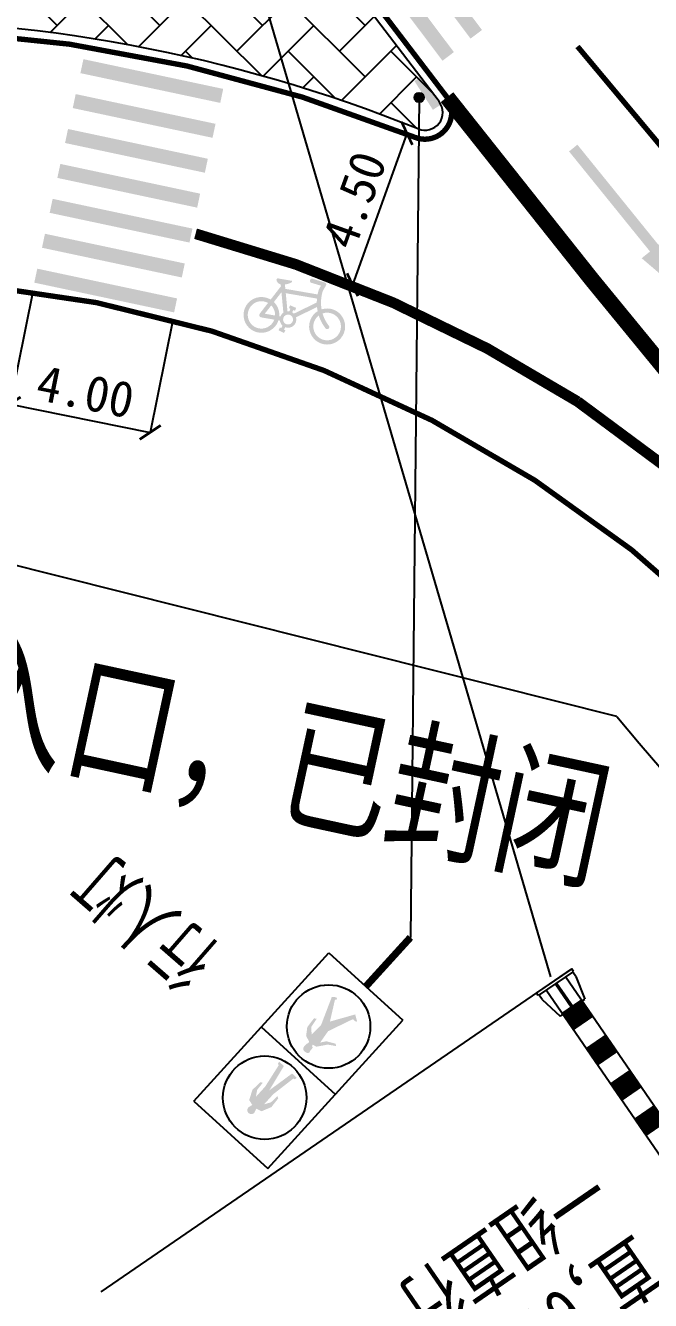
# Model space of a CAD drawing. Header units: millimetres. Extents: x 6299 to 195995, y 19522 to 226352.
# Drawn here: x 10250.26 to 10267.75, y 22359.66 to 22395.32 of the extents above; entities that cross this region are included whole.
import ezdxf

# ---------------------------------------------------------------- set-up
doc = ezdxf.new("R2010")
doc.units = ezdxf.units.MM
for name, pattern in [('DASHDOT', [25.399999999999995, 12.7, -6.349999999999998, 0, -6.349999999999998]), ('JTSS01', [6, 2, -4]), ('JTSS02', [2, 1, -1])]:
    doc.linetypes.add(name, pattern=pattern)
for name, color, linetype in [('@-交通信号', 7, 'Continuous'), ('@-设计标注', 7, 'Continuous'), ('@-辅助设计', 4, 'Continuous'), ('@-道路名称', 7, 'Continuous'), ('@-道路红线', 1, 'Continuous'), ('@-道路边线', 7, 'Continuous'), ('@-隔离岛', 3, 'Continuous'), ('@-隔离栏', 7, 'Continuous'), ('RD-中线', 1, 'DASHDOT')]:
    doc.layers.add(name, color=color, linetype=linetype)
doc.layers.add('@-道路标线', color=255, linetype='Continuous', lineweight=0)
doc.layers.get('@-辅助设计').off()
doc.styles.add('--黑体', font='simhei.ttf')
doc.styles.add('HZTXT', font='', dxfattribs={"width": 0.7, "height": 0.2})
doc.styles.add('ST', font='', dxfattribs={"width": 0.8})
doc.styles.add('宋体', font='')
doc.styles.get('HZTXT').set_extended_font_data('NSimSun')
doc.styles.get('ST').set_extended_font_data('NSimSun')
doc.styles.get('宋体').set_extended_font_data('SimSun')
doc.linetypes.add('FENCELINE1', pattern='A,6.349999999999998,-2.54,[133,ltypeshp.shx,S=2.54,R=0,X=-2.54,Y=0],-2.54,25.4', length=36.83)
doc.dimstyles.new('标志标注', dxfattribs={"dimtxt": 1, "dimasz": 0.5, "dimexe": 0, "dimexo": 0, "dimgap": 0.25, "dimtad": 1, "dimzin": 0, "dimdsep": 46, "dimtxsty": '--黑体', "dimblk": 'ARCHTICK', "dimcen": 0.09, "dimadec": 0, "dimazin": 0, "dimtfac": 1, "dimtix": 1, "dimtmove": 1, "dimatfit": 0, "dimfxl": 1, "dimtolj": 1, "dimtzin": 0, "dimarcsym": 0})

# ---------------------------------------------------------------- blocks, each defined once
blk = doc.blocks.new('*U7')
at = {"layer": '@-道路边线'}
h = blk.add_hatch(color=256, dxfattribs=at)
h.dxf.hatch_style = 1
h.paths.add_polyline_path([(0.5961484308057654, -1.946638420451774), (0.5666055396419192, 2.053252480251722), (0.1666164495709112, 2.05029819113486), (0.1961593407386437, -1.949592709569836)])
blk = doc.blocks.new('*U8')
at = {"layer": '@-辅助设计', "color": 0, "linetype": 'ByBlock', "lineweight": -2, "transparency": 16777216}
for p, rotation in [((10253.7596792846, 22393.38509683773, 3.54891667e-08), 77.57530332079268), ((10253.54452299417, 22392.40851720929, 3.54891667e-08), 77.57530332078575), ((10253.32936670375, 22391.43193758085, 3.54891667e-08), 77.57530332078575), ((10253.11421041332, 22390.45535795241, 3.54891667e-08), 77.57530332078575), ((10252.89905412289, 22389.47877832397, 3.54891667e-08), 77.57530332078575), ((10252.68389783246, 22388.50219869552, 3.54891667e-08), 77.57530332078575), ((10252.46874154203, 22387.52561906708, 3.54891667e-08), 77.57530332078575)]:
    blk.add_blockref('*U7', p, dxfattribs=dict(at, rotation=rotation))
blk = doc.blocks.new('A$C4D5C2BD2')
at = {"layer": '@-交通信号', "linetype": 'ByBlock', "lineweight": -3}
h = blk.add_hatch(color=14, dxfattribs=at)
edge = h.paths.add_edge_path()
edge.add_line((0.981396496295929, 0.3103656233288348), (0.9047607928514481, 0.5335762156173587))
edge.add_line((0.9047607928514481, 0.5335762188769877), (0.000568583607673645, 0.2231366215273738))
edge.add_line((0.0005685761570930481, 0.2231366285122931), (0.07720427960157394, -7.396377623081207e-05))
edge.add_line((0.07720427960157394, -7.396703585982323e-05), (0.9813964888453484, 0.3103656303137541))
blk.add_hatch(color=14, dxfattribs=at).paths.add_polyline_path([(0.5572020175083134, 0.5146595514379442, 1), (0.2922885207311656, 0.5146595514379442, 1)])
at = {"layer": '@-交通信号', "color": 14}
blk.add_circle((0.4247452691197395, 0.5146595514379442, 363.6511633631799), 0.1324567483885739, dxfattribs=at)
blk = doc.blocks.new('A$C3CD052C4')
at = {"layer": '@-交通信号'}
h = blk.add_hatch(color=256, dxfattribs=at)
h.paths.add_polyline_path([(0.1983859571773792, 4.356085207038632), (0.3037263108562911, 4.182178008431947), (0.3200045453995699, 3.934058719638415), (0.3810483660345199, 3.966599105235218), (0.4013966001366498, 4.275731142948644), (0.2752394003473455, 4.548255585470542), (0.1207051664969185, 4.589344146314033), (0.1368730835529277, 4.649943680897195), (0.157221317771473, 4.715024181221452), (0.1409426421305398, 4.776036930097689), (0.1002470557141351, 4.8142541802099), (0.04286595714802388, 4.829918102943338), (-0.01451514147629496, 4.814254180208081), (-0.05521072783449199, 4.77603693009587), (-0.07148940341721755, 4.715024181205081), (-0.05114116919867229, 4.649943680909928), (-0.03497325220087077, 4.589344146312214), (-0.1895074860512977, 4.548255585452353), (-0.3156646858988097, 4.275731142926816), (-0.2953164516802644, 3.966599105244313), (-0.2342726311035221, 3.934058719632958), (-0.2179943965602433, 4.182178008441042), (-0.1126540429395391, 4.356085207034994), (-0.1126540428813314, 3.967285207005261), (-0.2342726310889702, 3.267445207033234), (-0.279085850372212, 3.25705659617779), (-0.2912468931463081, 3.189701124136263), (-0.1126540429249872, 3.189685207004004), (0.04286595720623154, 3.967285207021632), (0.1983859571919311, 3.189685207022194), (0.3769788072968367, 3.18970112414172), (0.3648177647555713, 3.257056596183247), (0.3200045454141218, 3.267445207024139), (0.1983859571773792, 3.967285207023451)])
h.paths.add_polyline_path([(-0.06118429476919118, 1.636378291499568), (-0.3482229192304658, 0.9205713478113466), (-0.4579572204529541, 0.9188305799580121), (-0.4771172687906073, 0.8874937784821668), (-0.3065058634529123, 0.7793136970540218), (0.08171556417073589, 1.403055258662789), (0.3901159533270402, 0.8554683633010427), (0.3610900809726445, 0.822830726599932), (0.3647185906738741, 0.7974457475393137), (0.4082571785402251, 0.7793136970467458), (0.506219883376616, 0.8590945566884329), (0.2014475629403023, 1.638771373256532), (0.2159607196663273, 2.019543891745343), (0.3683466593938647, 1.85998217249653), (0.408250562948524, 1.595980882662843), (0.4737198686198099, 1.636111189556686), (0.4445396291994257, 1.94701568977689), (0.3030383364821319, 2.150094438551605), (0.1325111714249942, 2.208116783383957), (0.1252545931201894, 2.251633812893488, 0.2072279350689316), (0.1346140927344095, 2.450030692549262, 0.0711061981058181), (0.1193633821385447, 2.472137523831407, 0.0975891202728249), (0.1034852991870139, 2.48372346323049, 0.0222332267681968), (0.08456203251262195, 2.491531811232562, 0.0407986121601978), (0.07378418094594963, 2.494460636444273, 0.0459787038497324), (0.04555813709157519, 2.49706172911101, 0.0363583218134128), (0.009835170960286632, 2.494460636444273, 0.02830864803348), (-0.00935821476741694, 2.490530535462312, 0.0246906909628924), (-0.03075985630857758, 2.483723463228671, 0.079384576499933), (-0.05583795587881468, 2.469505774046411, 0.1243502617140169), (-0.06706480044522323, 2.454712290782481, 0.0811445592898371), (-0.07183741006883793, 2.435193731856998, 0.0695555518301039), (-0.0704105976910796, 2.411836468469119, 0.0047304574096672), (-0.06829578496399336, 2.401883111553616, 0.0090106909384495), (-0.06704230702598579, 2.39668994594831, 0.057141586892112), (-0.06096273110597394, 2.380969756777631, -0.0682413411958788), (-0.05615765994298272, 2.367678773531225, -0.1243534000053011), (-0.05688904688577168, 2.34781299745373, 0.0894556629479959), (-0.05978576498455368, 2.320536050174269, 0.0148189027599731), (-0.05776430989499204, 2.300840494513977, -0.0224194918720017), (-0.05592311613145284, 2.279750535453786, 0.0428473774026392), (-0.05615765994298272, 2.26976586341334, 0.1828745618122536), (-0.05377668564324267, 2.264489678782411, 0.101618928131842), (-0.04527257199515589, 2.258886470561265, 0.0299215739039949), (-0.001733984012389556, 2.249434136931086), (-0.001733984012389556, 2.204490589996567), (-0.1098946226702537, 2.1785597586113), (-0.1807460487616481, 2.085614511275708), (-0.2914515398006188, 1.939557423202132), (-0.3313056047336431, 1.904149619640521), (-0.5062198836385505, 1.793500335124918), (-0.4530814243044006, 1.753666386819532), (-0.2629672755283536, 1.852729243923022), (-0.2161719821888255, 1.877593834708023), (-0.1098946225974942, 2.021437714965941)])
for p, q in [((-1.402307950018439, 5.60923179994461), (-1.402307949960232, -1.2732925824821e-11)), ((1.402307949902024, 5.609231799970075), (-1.402307950018439, 5.60923179994461)), ((1.402307949902024, 5.609231799970075), (1.402307949960232, 1.2732925824821e-11)), ((1.402307949989336, 2.804615899991404), (-1.402307950047543, 2.804615899995042)), ((1.402307949960232, 1.2732925824821e-11), (-1.402307949960232, -1.2732925824821e-11))]:
    blk.add_line(p, q, dxfattribs=at)
at = {"layer": '@-交通信号', "color": 1}
blk.add_circle((-1.01863406598568e-10, 4.206923849938903), 1.166399999991831, dxfattribs=at)
at = {"layer": '@-交通信号', "color": 3}
blk.add_circle((0.01579213106015231, 1.529717030643951), 1.166399999991831, dxfattribs=at)
blk = doc.blocks.new('*U47')
at = {"layer": '@-道路边线'}
h = blk.add_hatch(color=256, dxfattribs=at)
h.dxf.hatch_style = 1
h.paths.add_polyline_path([(0.8876217063006351, 0.01472492572509015), (0.9722690340110915, 4.013829179161655), (0.572358608667068, 4.022293911931115), (0.4877112809594142, 0.02318965849223151)])
blk = doc.blocks.new('*U48')
at = {"layer": '@-道路标线', "color": 0, "linetype": 'ByBlock', "lineweight": -2, "transparency": 16777216}
for p, rotation in [((10269.41641324424, 22400.19911638165, 3.54891667e-08), 38.18406423180644), ((10268.63038438253, 22399.58092658186, 3.54891667e-08), 38.18406423180644), ((10267.84435552082, 22398.96273678207, 3.54891667e-08), 38.18406423180644), ((10267.05832665911, 22398.34454698228, 3.54891667e-08), 38.18406423180644), ((10266.2722977974, 22397.7263571825, 3.54891667e-08), 38.18406423180644), ((10265.48626893569, 22397.10816738271, 3.54891667e-08), 38.1840642318085), ((10264.70024007399, 22396.48997758292, 3.54891667e-08), 38.18406423180644), ((10263.91421121228, 22395.87178778313, 3.54891667e-08), 38.18406423180644), ((10263.12818235057, 22395.25359798334, 3.54891667e-08), 38.18406423180644), ((10262.34215348886, 22394.63540818356, 3.54891667e-08), 38.18406423180644), ((10261.55612462715, 22394.01721838377, 3.54891667e-08), 38.18406423180644)]:
    blk.add_blockref('*U47', p, dxfattribs=dict(at, rotation=rotation))
blk = doc.blocks.new('_ArchTick')
at = {"color": 0, "linetype": 'ByBlock', "const_width": 0.15}
blk.add_lwpolyline([(-0.5, -0.5), (0.5, 0.5)], dxfattribs=at)
blk = doc.blocks.new('*D73')
at = {"layer": '@-设计标注', "color": 0, "lineweight": -2, "ltscale": 1.5, "transparency": 16777216}
for p, q in [((10250.45879251193, 22387.8750162517), (10249.82446617631, 22384.73476734786)), ((10254.3795252017, 22387.0830331713), (10253.74519886608, 22383.94278426747)), ((10249.82446617631, 22384.73476734786), (10253.74519886608, 22383.94278426747))]:
    blk.add_line(p, q, dxfattribs=at)
at = {"layer": 'Defpoints', "color": 0, "ltscale": 1.5, "transparency": 16777216}
for p in [(10250.45879251193, 22387.8750162517, 3.54891667e-08), (10254.3795252017, 22387.0830331713), (10253.74519886608, 22383.94278426747)]:
    blk.add_point(p, dxfattribs=at)
at = {"layer": '@-设计标注', "color": 0, "lineweight": -2, "ltscale": 1.5, "transparency": 16777216, "xscale": 0.5, "yscale": 0.5, "zscale": 0.5}
for p, rotation in [((10249.82446617631, 22384.73476734786), 168.579994953774), ((10253.74519886608, 22383.94278426747), 348.579994953774)]:
    blk.add_blockref('_ArchTick', p, dxfattribs=dict(at, rotation=rotation))
at = {"layer": '@-设计标注', "color": 0, "ltscale": 1.5, "transparency": 16777216, "insert": (10251.93444457385, 22385.07943413757), "char_height": 1, "attachment_point": 5, "rotation": 348.57999495377396, "style": '--黑体'}
blk.add_mtext('\\A1;4.00', dxfattribs=at)
blk = doc.blocks.new('*D87')
at = {"layer": '@-设计标注', "color": 0, "lineweight": -2, "ltscale": 1.5, "transparency": 16777216}
for p, q in [((10259.70612831863, 22392.74652385151), (10260.93147261119, 22392.30512359113)), ((10260.93147261119, 22392.30512359113), (10259.40638986082, 22388.0714345529)), ((10258.18104556826, 22388.51283481328), (10259.40638986082, 22388.0714345529))]:
    blk.add_line(p, q, dxfattribs=at)
at = {"layer": 'Defpoints', "color": 0, "ltscale": 1.5, "transparency": 16777216}
for p in [(10259.70612831863, 22392.74652385151, 3.54891667e-08), (10258.18104556826, 22388.51283481328, 3.54891667e-08), (10259.40638986082, 22388.0714345529)]:
    blk.add_point(p, dxfattribs=at)
at = {"layer": '@-设计标注', "color": 0, "lineweight": -2, "ltscale": 1.5, "transparency": 16777216, "xscale": 0.5, "yscale": 0.5, "zscale": 0.5}
for p, rotation in [((10260.93147261119, 22392.30512359113), 70.18968661822655), ((10259.40638986082, 22388.0714345529), 250.1896866182265)]:
    blk.add_blockref('_ArchTick', p, dxfattribs=dict(at, rotation=rotation))
at = {"layer": '@-设计标注', "color": 0, "ltscale": 1.5, "transparency": 16777216, "insert": (10259.45803089659, 22390.44436350219), "char_height": 1, "attachment_point": 5, "rotation": 70.18968661822655, "style": '--黑体'}
blk.add_mtext('\\A1;4.50', dxfattribs=at)
blk = doc.blocks.new('A$C2DB36726')
at = {"layer": '@-交通信号', "color": 0}
for p, q in [((0.2707398048805771, 19.10640261614753), (0.9259002011531264, 19.10640261593107)), ((0.2707398048805771, 19.10640261614753), (0.2707398046186427, 18.35591820855552)), ((0.9259002011094708, 18.92063621809211), (0.2707398048369214, 18.92063621830857)), ((0.9253979073982918, 19.10640261590197), (0.2712420986790676, 19.10640261612934)), ((0.9253979073982918, 19.10640261590197), (0.2712420986790676, 19.10640261612934)), ((0.2712420986790676, 19.10640261612934), (0.2712420986790676, 19.10640261612934)), ((0.2712420986790676, 19.10640261612934), (0.2712420986790676, 19.10640261612934)), ((0.2712420986790676, 19.10640261612934), (0.2712420986790676, 19.10640261612934)), ((-0.1713245686696609, 18.187432142342), (-4.513443640476908, 18.15070427520186)), ((-0.3209045677649556, 18.30859194169352), (-0.9192245643789648, 18.24877299190848)), ((-0.9192245643789648, 18.24877299190848), (-0.9192245643935166, 18.18368659783846)), ((-0.3209045677649556, 18.30859194169352), (-0.1713245685823495, 18.30859194162804)), ((-0.1713245686114533, 18.32354994156594), (-0.0226563893957064, 18.32354994148591)), ((-0.1713245686114533, 18.32354994156594), (-0.1713245688588358, 17.57564994580025)), ((-0.0969904790108558, 18.32354994152592), (-0.0969904792582384, 17.57564994576023)), ((-0.0226563893957064, 18.32354994148591), (0.5983200027985732, 18.39205774797847)), ((-0.0226563893957064, 18.32354994148591), (-0.0226563896867447, 17.57564994576751)), ((0.5983200027985732, 18.39205774797847), (0.5983200024638791, 17.36515759836948)), ((-0.919224564480828, 17.97338742789361), (-0.919224564509932, 17.92581245998372)), ((-0.919224564480828, 17.97338742789361), (-0.1713245687133167, 17.97338742760803)), ((-0.919224564509932, 17.92581245998372), (-0.1713245687133167, 17.92581245971087)), ((-4.513443640593323, 17.74367269070717), (-0.1713245688006282, 17.71176774502237)), ((-0.9192245645681396, 17.65042689591973), (-0.9192245645390356, 17.71551328999158)), ((-0.3209045680123381, 17.59060794576908), (-0.9192245645681396, 17.65042689591973)), ((-0.3209045680123381, 17.59060794576908), (-0.171324568829732, 17.59060794569086)), ((-0.1713245688588358, 17.57564994580025), (-0.0226563896867447, 17.57564994576751)), ((0.271242098082439, 17.3651575985059), (-0.0226563896867447, 17.57564994576751)), ((0.271242098082439, 17.3651575985059), (0.5983200024638791, 17.36515759836948)), ((0.7613621964701452, 2.347801022608109), (0.2707397992198821, 2.347801022780913)), ((0.7593641026905971, 2.348681556273731), (0.2737369399110321, 2.348681556437441)), ((0.9229030548449372, 2.3486815562228), (0.2737369399110321, 2.348681556437441)), ((0.0299159998976393, 0.2393280113028595), (0.1809917992650298, 0.907442772973809)), ((0.2707397987396689, 0.907442772957438), (0.1809917992650298, 0.907442772973809)), ((0.574532512924634, 0.9074427728555748), (0.5745325126481476, 0.0897480119783723)), ((0.574532512924634, 0.9074427728555748), (0.6221074808272534, 0.9074427728428418)), ((0.6221074808272534, 0.9074427728428418), (0.6221074806089746, 0.0897480119328975)), ((0.9259001950122184, 0.9074427727409784), (1.015648194545065, 0.9074427726773135)), ((1.166723993461346, 0.2393280109045008), (1.015648194545065, 0.9074427726773135)), ((4.36557e-11, 0.0897480121329864), (1.196639993213466, 0.0897480117782834)), ((4.36557e-11, 0.0897480121329864), (0, 0)), ((0, 0), (1.196639993213466, -4.129106e-10)), ((0.0299159998976393, 0.2393280113028595), (0.0299159998685354, 0.0897480121311674)), ((1.166723993461346, 0.2393280109045008), (1.166723993388586, 0.0897480117801024)), ((1.196639993213466, 0.0897480117782834), (1.196639993213466, -4.129106e-10))]:
    blk.add_line(p, q, dxfattribs=at)
at = {"layer": '@-交通信号', "color": 7}
for p, q in [((0.9259002011531264, 19.10640261593107), (0.9259001947939396, 0.0897480118292151)), ((0.2707398042985005, 17.36551734515706), (0.2707397984631825, 0.0897480120820547))]:
    blk.add_line(p, q, dxfattribs=at)
at = {"layer": '@-交通信号'}
for p, q in [((-12.1218710076937, 18.12840390377459), (-15.8343094830343, 18.11798026906035)), ((-4.513443640476908, 18.15070427520186), (-12.1218710076937, 18.12840390377459)), ((-15.83430948319437, 17.77209954725003), (-12.12187100781011, 17.76304469104434)), ((-12.12187100781011, 17.76304469104434), (-4.513443640593323, 17.74367269070717))]:
    blk.add_line(p, q, dxfattribs=at)
blk.add_lwpolyline([(-15.8343094830343, 18.11798026906035), (-15.83430948319437, 17.77209954725003)], dxfattribs=at)
at = {"layer": '@-交通信号', "color": 7, "const_width": 0.5983199966045227}
blk.add_lwpolyline([(0.9259001963218906, 4.741081008987748), (0.2707398000493413, 4.741081009204208)], dxfattribs=at)
at = {"layer": '@-交通信号', "color": 0, "const_width": 0.5983199966045227}
for points in [[(0.9259001959435408, 3.544441015752454), (0.2707397996564396, 3.544441015970733)], [(0.9259001955069834, 2.347801022577186), (0.270739799234434, 2.347801022793646)], [(0.9259001951286336, 1.151161029341892), (0.2707397988415323, 1.151161029558352)]]:
    blk.add_lwpolyline(points, dxfattribs=at)

msp = doc.modelspace()

# ---------------------------------------------------------------- hatches: boundary and pattern name
at = {"layer": '@-道路标线', "linetype": 'Continuous'}
msp.add_hatch(color=7, dxfattribs=at).paths.add_polyline_path([(10265.58434964972, 22391.8938530562), (10265.4677632864, 22391.7994728721), (10267.73288791599, 22389.00140026764), (10267.49971520404, 22388.81263987257), (10269.35955737817, 22387.23039870427), (10268.19923335553, 22389.37892103667), (10267.96606063916, 22389.19016064623), (10265.70093600834, 22391.98823324819)])
at = {"layer": '@-道路标线'}
h = msp.add_hatch(color=7, dxfattribs=at)
edge = h.paths.add_edge_path()
edge.add_line((10257.40314167907, 22388.02574555107), (10257.39759535981, 22388.08385532879))
edge.add_ellipse((10257.47325583515, 22388.53414041753), major_axis=(0.2401843914676456, 0.3883184364619504), ratio=0.9999805706952836, start_angle=200.1195756284293, end_angle=202.1999952957983, ccw=False)
edge.add_ellipse((10257.42640213552, 22388.23030313559), major_axis=(0.1278502916492334, -0.07907851293004756), ratio=0.9999999506772708, start_angle=219.8589830386828, end_angle=284.2785924977287, ccw=False)
edge.add_ellipse((10257.32023241125, 22388.20515736531), major_axis=(0.03642661760357937, -0.02253074837768529), ratio=0.9999998303205472, start_angle=113.18325781182659, end_angle=206.501347011118, ccw=False)
edge.add_line((10257.32660362259, 22388.24751229952), (10257.71724358754, 22388.18015070638))
edge.add_ellipse((10257.67685861557, 22388.169928194), major_axis=(0.03542921987643631, -0.0219138336405748), ratio=0.9999998508462595, start_angle=310.81329457208363, end_angle=405.9425271505703, ccw=False)
edge.add_ellipse((10257.47325583515, 22388.53414041753), major_axis=(0.3883197397375845, -0.2401851975753031), ratio=0.999999995276094, start_angle=307.0992444217952, end_angle=329.14455822133897, ccw=False)
edge.add_line((10257.51591955921, 22388.07954061535), (10257.52772353276, 22387.95586823467))
edge.add_line((10257.52772353367, 22387.95586823443), (10258.43063717175, 22387.80017064988))
edge.add_ellipse((10259.58668633506, 22387.56995205881), major_axis=(0.6200610490887447, 1.002484531246205), ratio=0.9999997747193812, start_angle=102.93400800517048, end_angle=110.4751074252666, ccw=False)
edge.add_line((10258.47084915397, 22387.94989633292), (10258.52587734464, 22388.04426787777))
edge.add_line((10258.52587734552, 22388.04426787757), (10258.25700408028, 22388.12471800674))
edge.add_ellipse((10258.27382772433, 22388.18094449882), major_axis=(0.03087258647302979, 0.0499132955122031), ratio=0.9999999969862579, start_angle=15.0799806736444, end_angle=195.0799806736443, ccw=False)
edge.add_line((10258.29065136952, 22388.23717099161), (10258.62515849747, 22388.13708242071))
edge.add_ellipse((10258.61413763113, 22388.07911966843), major_axis=(0.03103656314868394, 0.05017840502209745), ratio=0.9999999565071804, start_angle=-94.40099306387123, end_angle=20.972252427922285, ccw=False)
edge.add_line((10258.6617864464, 22388.04432411342), (10258.57832964684, 22387.90119842375))
edge.add_ellipse((10259.58668633506, 22387.56995205881), major_axis=(0.9026576946816444, -0.5583157242701321), ratio=0.9999999809832021, start_angle=193.5523853715453, end_angle=221.8935450160579)
edge.add_ellipse((10258.69751604785, 22386.90323068994), major_axis=(0.4287851141292875, -0.2652140151929646), ratio=0.9999999808311439, start_angle=-98.18991527179861, end_angle=139.7104712913849, ccw=False)
edge.add_ellipse((10258.69751604785, 22386.90323068994), major_axis=(0.4287851128753647, -0.2652140144173826), ratio=0.9999999833191034, start_angle=153.487581228541, end_angle=261.8100847081013, ccw=False)
edge.add_ellipse((10259.58668633506, 22387.56995205881), major_axis=(1.002484350891782, -0.6200609375351499), ratio=0.9999999987140331, start_angle=217.7231741279261, end_angle=223.3859971820988, ccw=False)
edge.add_line((10258.41436279044, 22387.44703840968), (10257.82632093306, 22387.16186194043))
edge.add_ellipse((10257.60401207687, 22387.09835384031), major_axis=(0.1966293032449963, -0.1216200033531867), ratio=0.9999999485642296, start_angle=280.9424230675123, end_angle=407.6811191826454, ccw=False)
edge.add_line((10257.52192797945, 22386.88221336906), (10257.49077689338, 22386.81644001262))
edge.add_line((10257.49077689521, 22386.81644001215), (10257.53003821158, 22386.79614414574))
edge.add_line((10257.53003821088, 22386.79614414687), (10257.4906885629, 22386.72002426375))
edge.add_line((10257.49068856199, 22386.72002426398), (10257.33864955046, 22386.79861977518))
edge.add_line((10257.33864955045, 22386.79861977518), (10257.37799919821, 22386.87473965737))
edge.add_line((10257.37799919821, 22386.87473965738), (10257.41461090654, 22386.85581349161))
edge.add_line((10257.41461090608, 22386.85581348981), (10257.44846677905, 22386.9272978107))
edge.add_ellipse((10257.60401207687, 22387.09835384031), major_axis=(0.1216199985094221, 0.1966292954138332), ratio=0.9999998710940378, start_angle=156.077858777343, end_angle=169.4568067655877, ccw=False)
edge.add_line((10257.41310739792, 22386.96793180251), (10257.39740414193, 22386.99458646908))
edge.add_ellipse((10257.60401207687, 22387.09835384031), major_axis=(0.1966293012308641, -0.121620002107397), ratio=0.99999997824153, start_angle=219.2364363992578, end_angle=238.4055656186149, ccw=False)
edge.add_line((10257.37478702109, 22387.06818133485), (10257.33563108128, 22387.07493334928))
edge.add_ellipse((10256.85878345164, 22387.22767005054), major_axis=(0.2633907743266501, 0.4258373870177355), ratio=0.999999957172602, start_angle=251.5529690226818, end_angle=283.97727336007733, ccw=False)
edge.add_line((10257.17939567812, 22386.8430664098), (10257.07551410513, 22386.77629440429))
edge.add_ellipse((10256.85878345164, 22387.22767005054), major_axis=(0.4258373686805855, -0.2633907629846767), ratio=0.9999999765459381, start_angle=90.72597712170881, end_angle=327.3860601384187, ccw=False)
edge.add_line((10257.11675755621, 22387.65681047974), (10257.40314168092, 22388.02574555446))
edge = h.paths.add_edge_path(flags=16)
edge.add_line((10257.53928241763, 22387.83476373912), (10257.58755817381, 22387.32896991692))
edge.add_ellipse((10257.60401207687, 22387.09835384031), major_axis=(0.1966295771339857, -0.1216201727601839), ratio=0.9999989921065656, start_angle=113.33312174311399, end_angle=125.81877227170509, ccw=False)
edge.add_line((10257.63780539477, 22387.32707313604), (10257.67177282012, 22387.39879299052))
edge.add_line((10257.67177282058, 22387.39879299231), (10257.62770172159, 22387.41786055875))
edge.add_line((10257.6277017225, 22387.41786055855), (10257.66172742652, 22387.49650458427))
edge.add_line((10257.66172742559, 22387.49650458448), (10257.83123238376, 22387.42316747905))
edge.add_line((10257.83123238286, 22387.4231674793), (10257.79720667907, 22387.34452345065))
edge.add_line((10257.79720667974, 22387.34452344952), (10257.75046227418, 22387.36474763204))
edge.add_line((10257.75046227419, 22387.36474763202), (10257.71922955944, 22387.29880192345))
edge.add_ellipse((10257.60401207687, 22387.09835384031), major_axis=(0.1216199983937294, 0.1966292952267871), ratio=0.9999996316774112, start_angle=-12.801403836924408, end_angle=1.8475263374838278, ccw=False)
edge.add_line((10257.7661766908, 22387.26314808305), (10258.40794520263, 22387.57437980956))
edge.add_ellipse((10259.58668633506, 22387.56995205881), major_axis=(1.002484275963772, -0.6200608911903553), ratio=0.9999999651228509, start_angle=206.1845881327514, end_angle=211.5225778991242, ccw=False)
edge.add_line((10258.41346904384, 22387.68401981008), (10257.53928241585, 22387.83476373956))
edge = h.paths.add_edge_path(flags=16)
edge.add_line((10257.41884952161, 22387.86117166384), (10257.20665231969, 22387.58780807741))
edge.add_ellipse((10256.85878345164, 22387.22767005054), major_axis=(0.4258373713902875, -0.2633907646606928), ratio=0.9999999682488206, start_angle=387.44292668244736, end_angle=437.7305866839091, ccw=False)
edge.add_line((10257.35808902967, 22387.19017201131), (10257.38955706168, 22387.18474569634))
edge.add_ellipse((10257.60401207687, 22387.09835384031), major_axis=(0.1216200151946543, 0.1966293223897051), ratio=0.9999998818253548, start_angle=66.12125378608778, end_angle=99.79606636223912, ccw=False)
edge.add_line((10257.47344550287, 22387.28915970135), (10257.41884952161, 22387.86117166382))
edge = h.paths.add_edge_path(flags=16)
edge.add_line((10257.47896213438, 22387.03554839005), (10257.48846656645, 22387.01941558854))
edge.add_ellipse((10257.60401207687, 22387.09835384031), major_axis=(0.1213862038034605, 0.06962329132735806), ratio=0.9999982862807512, start_angle=184.5028513073123, end_angle=536.8305418411982)
edge = h.paths.add_edge_path(flags=16)
edge.add_ellipse((10258.69751604785, 22386.90323068994), major_axis=(0.3289585216768937, -0.2034688413636601), ratio=0.9999999827594351, start_angle=158.9141864051265, end_angle=261.729474163011)
edge.add_ellipse((10258.69751604785, 22386.90323068994), major_axis=(0.3289585253938798, -0.2034688436627062), ratio=0.9999999726421697, start_angle=261.7294742455286, end_angle=501.1211886144014)
edge.add_ellipse((10259.58668633506, 22387.56995205881), major_axis=(0.9026576991966543, -0.5583157270627749), ratio=0.9999999693913519, start_angle=228.2603932092995, end_angle=249.2839976678984)
edge.add_ellipse((10258.69836612183, 22386.88773383099), major_axis=(0.04991472173451128, -0.03087346862619335), ratio=0.9999984609880854, start_angle=249.7117148502653, end_angle=428.8563375229205, ccw=False)
edge.add_ellipse((10259.58668633506, 22387.56995205881), major_axis=(1.002484294802455, -0.6200609028425386), ratio=0.9999999672635289, start_angle=229.4454243372494, end_angle=249.28399770017649, ccw=False)
edge = h.paths.add_edge_path(flags=16)
edge.add_line((10257.13412475384, 22387.49437425233), (10256.95230537059, 22387.26014496799))
edge.add_line((10256.9523053715, 22387.26014496777), (10257.24171963309, 22387.21023864655))
edge.add_ellipse((10256.85878345164, 22387.22767005054), major_axis=(0.3260107758175145, -0.2016455889013585), ratio=0.9999999719880538, start_angle=29.13147224983823, end_angle=75.82490958884358)
edge = h.paths.add_edge_path(flags=16)
edge.add_ellipse((10256.85878345164, 22387.22767005054), major_axis=(0.3260107810019908, -0.2016455921080833), ratio=0.9999999542659418, start_angle=92.82568757028405, end_angle=327.3860593604895)
edge.add_line((10257.02470719175, 22386.88210778115), (10257.10423640669, 22386.93322682237))
edge.add_ellipse((10256.85878345164, 22387.22767005054), major_axis=(0.3260107795911556, -0.2016455912354475), ratio=0.9999999059556514, start_angle=341.5529669549778, end_angle=371.5106501264239)
edge.add_line((10257.2184757734, 22387.09513549952), (10256.85713704772, 22387.15744441253))
edge.add_ellipse((10256.86275108762, 22387.2228314705), major_axis=(0.03452228431871003, 0.05581394939038825), ratio=0.9999999181052606, start_angle=79.8263932664151, end_angle=206.8305000872452, ccw=False)
edge.add_line((10256.81391241895, 22387.26666945406), (10257.04411232424, 22387.56322506617))
at = {"layer": '@-隔离岛', "ltscale": 1.5}
h = msp.add_hatch(dxfattribs=at)
h.set_pattern_fill('AR-HBONE', color=30, scale=0.009999999999999995, angle=-1.657603322228978e-09, style=0)
h.set_pattern_definition([(44.9999999983424, (0, 0), (4.156886499111827e-11, 1.436840979371064), [3.047999999999999, -1.015999999999999]), (134.9999999983424, (0.718420000020784, 0.7184199999792152), (4.156886499111827e-11, 1.436840979371064), [3.047999999999999, -1.015999999999999])])
h.paths.add_polyline_path([(10256.10444936906, 22398.83631719294, -0.162989940916757), (10253.904713364, 22400.10755670868), (10247.93537936246, 22397.74979355907), (10248.30697498716, 22395.38687584371, -0.05613005133555485), (10257.61158795427, 22393.70051866266)])
h.paths.add_polyline_path([(10257.54476376127, 22398.80774410617, -0.09076865228898658), (10256.10444936906, 22398.83631719294), (10257.61158795427, 22393.70051866266, -0.01148938990365249), (10259.45786673813, 22393.10010870258), (10259.29972822234, 22395.44445833745, -0.4340812890971181), (10259.15835683943, 22395.57661475797, -1), (10259.4232703362, 22395.57661475797, -0.3946210826439114), (10259.29972822234, 22395.44445833745), (10259.45786673813, 22393.10010870258, -0.01130221352472075), (10261.24527633721, 22392.42733474614, 0.7623216698994943), (10261.82938770228, 22393.19455970223)])

# ---------------------------------------------------------------- linework, layer by layer
at = {"layer": '@-交通信号', "linetype": 'Continuous'}
msp.add_line((10255.66637879015, 22400.32910774148), (10264.94423138691, 22368.71344731178), dxfattribs=at)
at = {"layer": '@-交通信号', "linetype": 'Continuous', "lineweight": -3}
msp.add_line((10261.27260088513, 22393.30708330557), (10261.02842782647, 22369.81707549759), dxfattribs=at)
at = {"layer": '@-交通信号', "const_width": 0.2, "flags": 128}
msp.add_lwpolyline([(10259.78056154773, 22368.44588514461), (10261.02842782647, 22369.81707549759)], dxfattribs=at)
at = {"layer": '@-交通信号'}
msp.add_lwpolyline([(10252.37684178377, 22359.90552836856), (10265.54282706614, 22368.94063855779)], dxfattribs=at)
at = {"layer": '@-道路标线', "color": 7, "linetype": 'Continuous', "const_width": 0.15, "elevation": 3.54891667e-08, "flags": 128}
for points in [[(10261.15194347524, 22392.19541023929, 0.7623216698520847), (10262.02811052278, 22393.34624767345), (10256.71151618164, 22400.31139207087, 0.3355561613743657), (10254.96813685597, 22400.79638153984), (10244.53242968593, 22396.67449360405, 0.834182325192634), (10244.81960127052, 22395.22702544898, -0.02818027160930767), (10249.54619133495, 22395.03402065094)], [(10261.15103641996, 22392.19577525126, 0.09985702243348338), (10244.81960122237, 22395.22702854815, 0.09985702243348338)], [(10265.70824579806, 22384.80336601712, 0.07833268895452203), (10255.01496730922, 22389.49753403222, 0.07833268895452203)], [(10272.01019072048, 22376.05150672272, 0.3194373454941803), (10232.61436667003, 22385.78482997519)], [(10275.14539387193, 22377.39208763035, 0.02112356324765355), (10265.70824579806, 22384.80336601712, 0.07277771784818278)]]:
    msp.add_lwpolyline(points, format="xyb", dxfattribs=at)
at = {"layer": '@-道路标线', "color": 7, "linetype": 'JTSS01', "const_width": 0.15, "elevation": 3.54891667e-08, "flags": 128}
msp.add_lwpolyline([(10328.28912245596, 22329.46643461278), (10317.78644147345, 22339.63726114748, -0.04543919439880082), (10265.70405608508, 22394.73501507673, -0.04543919439880082)], format="xyb", dxfattribs=at)
at = {"layer": '@-道路标线', "color": 7, "linetype": 'JTSS02', "ltscale": 1.5, "const_width": 0.4499999999999999, "elevation": 3.54891667e-08, "flags": 128}
msp.add_lwpolyline([(10274.4744491765, 22378.17045227699, -0.01161319769021422), (10262.05124221904, 22393.31594338572)], format="xyb", dxfattribs=at)
at = {"layer": '@-道路红线', "elevation": 3.54891667e-08}
for points in [[(10266.80332055085, 22375.99184147656), (10237.40609751774, 22383.37675064768)], [(10266.80332055085, 22375.99184147656), (10237.40609751773, 22383.37675064769)]]:
    msp.add_lwpolyline(points, dxfattribs=at)
for points in [[(10266.80332055085, 22375.99184147654, 0.0362900932795394), (10310.31721578033, 22331.55792712352, 0.0362900932795394)], [(10266.80332055086, 22375.99184147656, 0.0362900932795394), (10310.31721578033, 22331.55792712354, 0.0362900932795394)]]:
    msp.add_lwpolyline(points, format="xyb", dxfattribs=at)
at = {"layer": '@-隔离栏', "color": 4, "linetype": 'FENCELINE1', "ltscale": 0.1, "const_width": 0.2999999999999997, "elevation": 3.54891667e-08, "flags": 128}
for points in [[(10265.70824579806, 22384.80336601712, 0.07833268895452203), (10255.01496730922, 22389.49753403222, 0.07833268895452203)], [(10275.14539387193, 22377.39208763035, 0.02112356324765355), (10265.70824579806, 22384.80336601712, 0.07277771784818278)]]:
    msp.add_lwpolyline(points, format="xyb", dxfattribs=at)
at = {"layer": 'RD-中线', "color": 3, "linetype": 'Continuous', "elevation": 3.54891667e-08}
for points in [[(10261.24527633726, 22392.42733474612, 0.7623216698541601), (10261.82938770228, 22393.19455970222), (10256.51279336114, 22400.15970409965, 0.3355561613740851), (10255.05997725642, 22400.56386199046), (10244.62427008637, 22396.44197405467, 0.8341823251982564), (10244.81571780943, 22395.47699528462, -0.02818027160931189), (10249.57044233853, 22395.28284164849, -0.02818027160931189)], [(10261.24436388286, 22392.42770193077, 0.09985702243348245), (10244.81571785222, 22395.4769983852, 0.09985702243348245)]]:
    msp.add_lwpolyline(points, format="xyb", dxfattribs=at)

# ---------------------------------------------------------------- block references
at = {"layer": '@-交通信号', "linetype": 'Continuous', "ltscale": 2, "rotation": 103.7121376354912}
msp.add_blockref('A$C4D5C2BD2', (10261.87327538523, 22393.01644066854, -363.6511633631799), dxfattribs=at)
at = {"layer": '@-交通信号'}
for name, p, rotation in [('A$C2DB36726', (10265.5428270771, 22368.94063853535), 214.4597217259947), ('A$C3CD052C4', (10259.78056154773, 22368.44588514461), 137.6959072189224)]:
    msp.add_blockref(name, p, dxfattribs=dict(at, rotation=rotation))
at = {"layer": '@-辅助设计'}
msp.add_blockref('*U8', (0, 0), dxfattribs=at)
at = {"layer": '@-道路标线'}
msp.add_blockref('*U48', (0, 0), dxfattribs=at)

# ---------------------------------------------------------------- texts
at = {"layer": '@-交通信号', "style": '宋体', "width": 0.7}
msp.add_text('行人灯', height=1.499999999999999, rotation=138.9649746765667, dxfattribs=at).set_placement((10255.71519214686, 22369.40017645584))
at = {"layer": '@-交通信号', "insert": (10271.01354495322, 22356.1213041386), "char_height": 1.499999999999999, "width": 14.80904463844449, "attachment_point": 1, "rotation": 214.51440859344382, "style": 'ST'}
msp.add_mtext('信号灯悬臂与所控制的道路中心线垂直,6.0{\\fArial|b0|i0|c0|p32;m}悬臂一组，一组直行', dxfattribs=at)
at = {"layer": '@-道路名称', "color": 7, "style": 'HZTXT', "width": 0.75}
msp.add_text('原停车场出入口，已封闭', height=3, rotation=347.8205921490734, dxfattribs=at).set_placement((10233.18065691802, 22378.51894365257, 3.40696001e-08))

# ---------------------------------------------------------------- dimensions: what is measured, and where the dimension line sits
at = {"layer": '@-设计标注', "ltscale": 1.5}
for p1, p2, distance, picture, middle in [((10259.70612831863, 22392.74652385151, 3.54891667e-08), (10258.18104556826, 22388.51283481328, 3.54891667e-08), 1.3024219075126346, '*D87', (10259.45803089659, 22390.44436350219)), ((10250.45879251193, 22387.8750162517, 3.54891667e-08), (10254.3795252017, 22387.08303317131), -3.2036749332816306, '*D73', (10251.93444457385, 22385.07943413757))]:
    dim = msp.add_aligned_dim(p1=p1, p2=p2, distance=distance, dimstyle='标志标注', dxfattribs=at)
    dim.commit()
    dim.dimension.update_dxf_attribs({"geometry": picture, "text_midpoint": middle})

doc.saveas('drawing.dxf')
